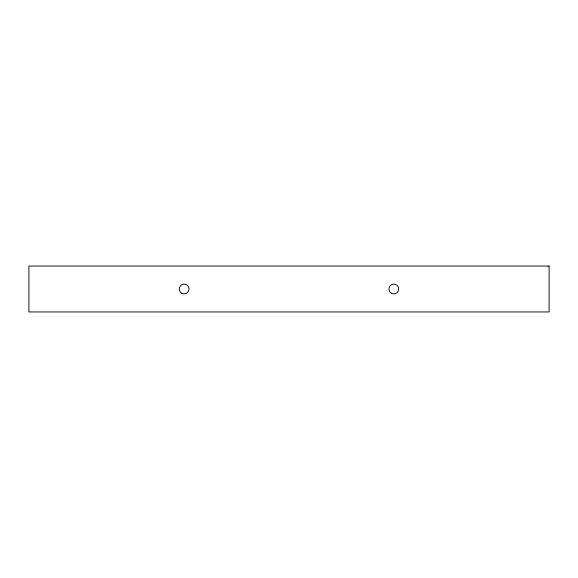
<?xml version="1.0" encoding="UTF-8"?>
<svg xmlns="http://www.w3.org/2000/svg" width="578" height="578" viewBox="0 0 578 578"><rect width="100%" height="100%" fill="white"/><g stroke="black" fill="none" stroke-linecap="round" stroke-linejoin="round"><path stroke-width="0.87" d="M549.1 266.053L28.9 266.053L28.9 311.947L549.1 311.947L549.1 266.053M181.745 293.241A4.899 4.899 0 0 0 189.093 289A4.899 4.899 0 0 0 181.745 284.759A4.899 4.899 0 0 0 181.745 293.241M391.357 293.241A4.899 4.899 0 0 0 398.704 289A4.899 4.899 0 0 0 391.357 284.759A4.899 4.899 0 0 0 391.357 293.241"/></g></svg>
